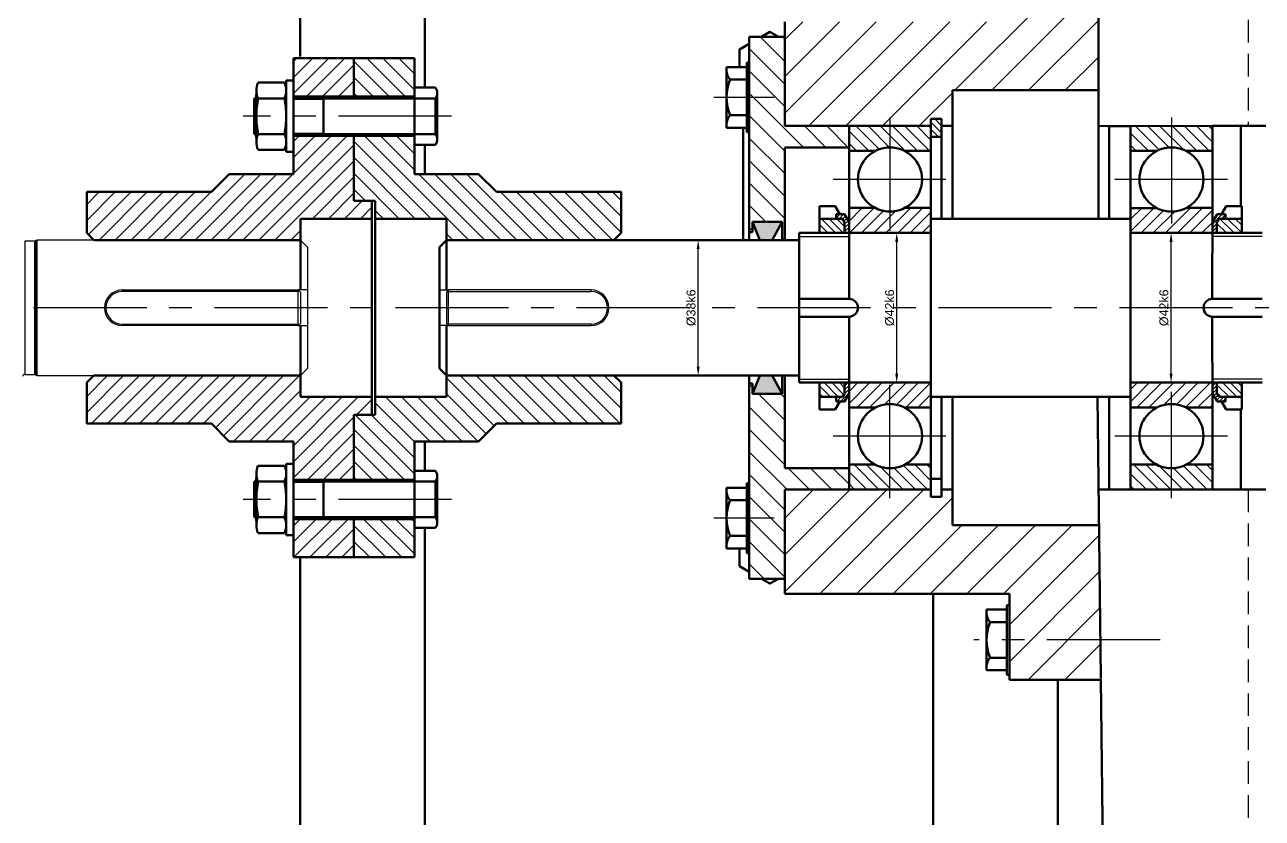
# Model space of a CAD drawing. Header units: millimetres. Extents: x 184 to 2141, y 95 to 1347.
# Drawn here: x 628.8 to 976.2, y 881.5 to 1104.1 of the extents above; entities that cross this region are included whole.
import ezdxf

# ---------------------------------------------------------------- set-up
doc = ezdxf.new("R2010")
doc.units = ezdxf.units.MM
doc.linetypes.add('CENTER', pattern=[50.8, 31.75, -6.35, 6.35, -6.35])
doc.linetypes.add('DASHED2', pattern=[9.525, 6.35, -3.175])
for name, color, linetype in [('chuda', 61, 'Continuous'), ('kreskowana', 211, 'DASHED2'), ('oś', 151, 'CENTER')]:
    doc.layers.add(name, color=color, linetype=linetype)
doc.layers.add('gruba', color=7, linetype='Continuous', lineweight=50)
doc.styles.get("Standard").update_dxf_attribs({"font": 'arial.ttf'})
doc.dimstyles.new('ISO-25', dxfattribs={"dimtxt": 2.5, "dimasz": 2.5, "dimexe": 1.25, "dimexo": 0.625, "dimtad": 1, "dimtxsty": 'Standard', "dimcen": 2.5, "dimadec": 0, "dimazin": 0, "dimtfac": 1, "dimtmove": 0, "dimatfit": 3, "dimfxl": 1, "dimarcsym": 0})
pattern_1 = [(315, (575.842, 1190.5373), (1.077631, 1.077631), [])]
pattern_2 = [(45, (575.842, 1190.5373), (-0.5163647, 0.5163647), [])]
pattern_3 = [(135, (1246.5532, 870.9147), (-1.077631, -1.077631), [])]
pattern_4 = [(225, (1246.5532, 870.9147), (0.5163647, -0.5163647), [])]

# ---------------------------------------------------------------- blocks, each defined once
blk = doc.blocks.new('*D54')
at = {"layer": 'chuda', "color": 0, "lineweight": -2, "transparency": 16777216}
for p, q in [((845.58, 1043.73), (816.6, 1043.73)), ((817.85, 1008.23), (817.85, 1041.23)), ((845.58, 1005.73), (816.6, 1005.73))]:
    blk.add_line(p, q, dxfattribs=at)
at = {"layer": 'chuda', "color": 0, "transparency": 16777216}
for points in [[(817.43, 1041.23), (818.26, 1041.23), (817.85, 1043.73)], [(817.43, 1008.23), (818.26, 1008.23), (817.85, 1005.73)]]:
    blk.add_solid(points, dxfattribs=at)
at = {"layer": 'DEFPOINTS', "color": 0, "transparency": 16777216}
for p in [(817.85, 1043.73), (846.2, 1043.73), (846.2, 1005.73)]:
    blk.add_point(p, dxfattribs=at)
at = {"layer": 'chuda', "color": 0, "transparency": 16777216, "insert": (815.88, 1024.73), "char_height": 2.5, "attachment_point": 5, "rotation": 90}
blk.add_mtext('%%C38k6', dxfattribs=at)
blk = doc.blocks.new('*D55')
at = {"layer": 'chuda', "color": 0, "lineweight": -2, "transparency": 16777216}
for p, q in [((860.81, 1045.73), (874.84, 1045.73)), ((873.59, 1006.23), (873.59, 1043.23)), ((860.81, 1003.73), (874.84, 1003.73))]:
    blk.add_line(p, q, dxfattribs=at)
at = {"layer": 'chuda', "color": 0, "transparency": 16777216}
for points in [[(873.17, 1043.23), (874.01, 1043.23), (873.59, 1045.73)], [(873.17, 1006.23), (874.01, 1006.23), (873.59, 1003.73)]]:
    blk.add_solid(points, dxfattribs=at)
at = {"layer": 'DEFPOINTS', "color": 0, "transparency": 16777216}
for p in [(860.19, 1045.73), (873.59, 1045.73), (860.19, 1003.73)]:
    blk.add_point(p, dxfattribs=at)
at = {"layer": 'chuda', "color": 0, "transparency": 16777216, "insert": (871.62, 1024.73), "char_height": 2.5, "attachment_point": 5, "rotation": 90}
blk.add_mtext('%%C42k6', dxfattribs=at)
blk = doc.blocks.new('*D56')
at = {"layer": 'chuda', "color": 0, "lineweight": -2, "transparency": 16777216}
for p, q in [((939.82, 1045.73), (951.85, 1045.73)), ((950.6, 1006.23), (950.6, 1043.23)), ((939.82, 1003.73), (951.85, 1003.73))]:
    blk.add_line(p, q, dxfattribs=at)
at = {"layer": 'chuda', "color": 0, "transparency": 16777216}
for points in [[(950.19, 1043.23), (951.02, 1043.23), (950.6, 1045.73)], [(950.19, 1006.23), (951.02, 1006.23), (950.6, 1003.73)]]:
    blk.add_solid(points, dxfattribs=at)
at = {"layer": 'DEFPOINTS', "color": 0, "transparency": 16777216}
for p in [(939.2, 1045.73), (950.6, 1045.73), (939.2, 1003.73)]:
    blk.add_point(p, dxfattribs=at)
at = {"layer": 'chuda', "color": 0, "transparency": 16777216, "insert": (948.63, 1024.73), "char_height": 2.5, "attachment_point": 5, "rotation": 90}
blk.add_mtext('%%C42k6', dxfattribs=at)

msp = doc.modelspace()

# ---------------------------------------------------------------- hatches: boundary and pattern name
at = {"layer": 'chuda'}
h = msp.add_hatch(dxfattribs=at)
h.set_pattern_fill('ANSI31', color=256, scale=2.3)
h.set_pattern_definition([(45, (-4388.258, 1053.818), (-5.163647, 5.163647), [])])
h.paths.add_polyline_path([(889.197, 963.73), (889.197, 973.73), (886.189, 973.73), (886.189, 971.73), (883.189, 971.73), (883.189, 973.73), (842.197, 973.73), (842.197, 970.721), (842.197, 944.496), (905.203, 944.496), (905.203, 920.387), (930.886, 920.387), (930.883, 920.618), (930.364, 963.73)])
h.paths.add_polyline_path([(930.203, 1129.073), (905.203, 1129.073), (905.203, 1104.964), (842.197, 1104.964), (842.197, 1075.73), (883.189, 1075.73), (883.189, 1077.73), (886.189, 1077.73), (886.189, 1075.73), (889.197, 1075.73), (889.197, 1085.73), (930.203, 1085.73)])
h = msp.add_hatch(dxfattribs=at)
h.set_pattern_fill('ANSI31', color=256, scale=1.4, angle=90)
h.set_pattern_definition([(135, (-2136.8438, 502.272), (-3.1430896, -3.1430896), [])])
h.paths.add_polyline_path([(860.189, 1075.73), (842.197, 1075.73), (842.197, 1078.74), (842.197, 1092.295), (832.197, 1092.295), (832.197, 1045.935), (833.059, 1045.935), (833.059, 1048.839), (841.382, 1048.839), (841.382, 1043.73), (842.197, 1043.73), (842.197, 1069.739), (860.189, 1069.739)])
h.paths.add_polyline_path([(842.197, 1100.73), (832.197, 1100.73), (832.197, 1092.295), (842.197, 1092.295)])
h.paths.add_polyline_path([(842.197, 1005.73), (841.382, 1005.73), (841.382, 1000.621), (833.059, 1000.621), (833.059, 1003.525), (832.197, 1003.525), (832.197, 957.165), (842.197, 957.165), (842.197, 973.73), (860.189, 973.73), (860.189, 979.721), (842.197, 979.721)])
h.paths.add_polyline_path([(842.197, 957.165), (832.197, 957.165), (832.197, 955.938), (832.197, 948.73), (842.197, 948.73)])
h = msp.add_hatch(dxfattribs=at)
h.set_pattern_fill('ANSI31', color=256)
h.set_pattern_definition([(45, (-2481.9638, 898.0468), (-2.245064, 2.245064), [])])
h.paths.add_polyline_path([(706.2, 1043.73), (706.2, 1049.73), (726.2, 1049.73), (726.2, 1054.73), (721.2, 1054.73), (721.2, 1072.98), (704.2, 1072.98), (704.2, 1062.23), (686.2, 1062.23), (681.2, 1057.23), (646.2, 1057.23), (646.2, 1045.73), (648.2, 1043.73)])
h.paths.add_polyline_path([(721.2, 1083.98), (721.2, 1094.73), (704.2, 1094.73), (704.2, 1083.98)])
h.paths.add_polyline_path([(706.2, 999.73), (706.2, 1005.73), (648.2, 1005.73), (646.2, 1003.73), (646.2, 992.23), (681.2, 992.23), (686.2, 987.23), (704.2, 987.23), (704.2, 976.48), (721.2, 976.48), (721.2, 994.73), (726.2, 994.73), (726.2, 999.73)])
h.paths.add_polyline_path([(704.2, 965.48), (704.2, 954.73), (721.2, 954.73), (721.2, 965.48)])
h = msp.add_hatch(dxfattribs=at)
h.set_pattern_fill('ANSI31', color=256, angle=90)
h.set_pattern_definition([(135, (-2481.9638, 898.0468), (-2.245064, -2.245064), [])])
h.paths.add_polyline_path([(747.2, 1049.73), (747.2, 1043.73), (794.2, 1043.73), (796.2, 1045.73), (796.2, 1057.23), (761.2, 1057.23), (756.2, 1062.23), (738.2, 1062.23), (738.2, 1072.98), (721.2, 1072.98), (721.2, 1054.73), (727.2, 1054.73), (727.2, 1049.73)])
h.paths.add_polyline_path([(738.2, 1094.73), (721.2, 1094.73), (721.2, 1083.98), (738.2, 1083.98)])
h.paths.add_polyline_path([(747.2, 1005.73), (747.2, 999.73), (727.2, 999.73), (727.2, 994.73), (721.2, 994.73), (721.2, 976.48), (738.2, 976.48), (738.2, 987.23), (756.2, 987.23), (761.2, 992.23), (796.2, 992.23), (796.2, 1003.73), (794.2, 1005.73)])
h.paths.add_polyline_path([(721.2, 965.48), (721.2, 954.73), (738.2, 954.73), (738.2, 965.48)])
h = msp.add_hatch(dxfattribs=at)
h.set_pattern_fill('ANSI31', color=256, scale=0.44, angle=-90)
h.set_pattern_definition([(315, (575.842, 1190.5373), (0.987828, 0.987828), [])])
h.paths.add_polyline_path([(886.189, 1072.73), (886.189, 1077.73), (883.189, 1077.73), (883.189, 1075.73), (883.19, 1072.73)])
h = msp.add_hatch(dxfattribs=at)
h.set_pattern_fill('ANSI31', color=256, scale=0.76, angle=90)
h.set_pattern_definition([(135, (-4388.258, 1053.8178), (-1.7062487, -1.7062487), [])])
h.paths.add_polyline_path([(871.689, 1075.73), (860.189, 1075.73), (860.189, 1068.73), (867.566, 1068.73, -0.1195351), (871.689, 1069.73)])
h.paths.add_polyline_path([(883.189, 1075.73), (871.689, 1075.73), (871.689, 1069.73, -0.1195351), (875.812, 1068.73), (883.189, 1068.73)])
h.paths.add_polyline_path([(871.689, 979.73, -0.1195351), (867.566, 980.73), (860.189, 980.73), (860.189, 973.73), (871.689, 973.73)])
h.paths.add_polyline_path([(883.191, 980.73), (875.812, 980.73, -0.1195351), (871.689, 979.73), (871.689, 973.73), (883.189, 973.73)])
h.paths.add_polyline_path([(950.695, 1075.725), (939.213, 1075.722), (939.209, 1068.722), (946.575, 1068.725, -0.1195279), (950.697, 1069.726)])
h.paths.add_polyline_path([(962.195, 1075.728), (950.695, 1075.725), (950.697, 1069.726, -0.1195423), (954.821, 1068.728), (962.198, 1068.73)])
h.paths.add_polyline_path([(950.697, 979.734, -0.1195279), (946.575, 980.736), (939.209, 980.738), (939.213, 973.738), (950.695, 973.734)])
h.paths.add_polyline_path([(962.198, 980.73), (954.821, 980.733, -0.1195423), (950.697, 979.734), (950.695, 973.734), (962.195, 973.73)])
h = msp.add_hatch(dxfattribs=at)
h.set_pattern_fill('ANSI31', color=256, scale=0.76)
h.set_pattern_definition([(45, (-2197.3088, 960.4115), (-1.7062487, 1.7062487), [])])
h.paths.add_polyline_path([(860.189, 1045.73), (871.689, 1045.73), (871.689, 1051.73, -0.1195351), (867.566, 1052.73), (860.189, 1052.73)])
h.paths.add_polyline_path([(871.689, 1045.73), (883.189, 1045.73), (883.189, 1052.73), (875.812, 1052.73, -0.1195351), (871.689, 1051.73)])
h.paths.add_polyline_path([(871.689, 1003.73), (860.189, 1003.73), (860.189, 996.73), (867.566, 996.73, -0.1195351), (871.689, 997.73)])
h.paths.add_polyline_path([(883.195, 1003.73), (871.689, 1003.73), (871.689, 997.73, -0.1195351), (875.812, 996.73), (883.193, 996.73)])
h.paths.add_polyline_path([(946.591, 996.741, -0.2421925), (954.827, 996.733), (962.203, 996.73), (962.195, 1003.738), (939.195, 1003.73), (939.199, 996.738)])
h.paths.add_polyline_path([(939.195, 1045.73), (962.195, 1045.722), (962.203, 1052.73), (954.827, 1052.728, -0.2421925), (946.591, 1052.719), (939.199, 1052.722)])
h = msp.add_hatch(dxfattribs=at)
h.set_pattern_fill('ANSI31', color=256, scale=0.48, angle=-90)
h.set_pattern_definition(pattern_1)
h.paths.add_polyline_path([(858.939, 1045.73), (858.939, 1048.73), (858.362, 1049.73), (851.939, 1049.73), (851.939, 1045.73)])
h = msp.add_hatch(dxfattribs=at)
h.set_pattern_fill('ANSI31', color=256, scale=0.23)
h.set_pattern_definition(pattern_2)
h.paths.add_polyline_path([(860.189, 1045.73), (860.189, 1048.73), (858.89, 1050.98), (856.562, 1050.98), (856.562, 1049.73), (858.362, 1049.73), (858.939, 1048.73), (858.939, 1045.73)])
h = msp.add_hatch(dxfattribs=at)
h.set_pattern_fill('ANSI31', color=256, scale=0.23, angle=180)
h.set_pattern_definition(pattern_4)
h.paths.add_polyline_path([(962.206, 1045.722), (962.206, 1048.722), (963.505, 1050.972), (965.833, 1050.972), (965.833, 1049.722), (964.033, 1049.722), (963.456, 1048.722), (963.456, 1045.722)])
h = msp.add_hatch(dxfattribs=at)
h.set_pattern_fill('ANSI31', color=256, scale=0.48, angle=90)
h.set_pattern_definition(pattern_3)
h.paths.add_polyline_path([(963.456, 1045.722), (963.456, 1048.722), (964.033, 1049.722), (970.456, 1049.722), (970.456, 1045.722)])
h = msp.add_hatch(color=256, dxfattribs=at)
h.dxf.hatch_style = 1
h.paths.add_polyline_path([(835.193, 1043.73), (833.059, 1048.839), (841.382, 1048.839), (838.61, 1043.73)])
h = msp.add_hatch(color=256, dxfattribs=at)
h.dxf.hatch_style = 1
h.paths.add_polyline_path([(835.193, 1005.73), (833.059, 1000.621), (841.382, 1000.621), (838.61, 1005.73)])
h = msp.add_hatch(dxfattribs=at)
h.set_pattern_fill('ANSI31', color=256, scale=0.48, angle=-90)
h.set_pattern_definition(pattern_1)
h.paths.add_polyline_path([(858.939, 1003.73), (858.939, 1000.73), (858.362, 999.73), (851.939, 999.73), (851.939, 1003.73)])
h = msp.add_hatch(dxfattribs=at)
h.set_pattern_fill('ANSI31', color=256, scale=0.23)
h.set_pattern_definition(pattern_2)
h.paths.add_polyline_path([(860.189, 1003.73), (860.189, 1000.73), (858.89, 998.48), (856.562, 998.48), (856.562, 999.73), (858.362, 999.73), (858.939, 1000.73), (858.939, 1003.73)])
h = msp.add_hatch(dxfattribs=at)
h.set_pattern_fill('ANSI31', color=256, scale=0.23, angle=180)
h.set_pattern_definition(pattern_4)
h.paths.add_polyline_path([(962.206, 1003.738), (962.206, 1000.738), (963.505, 998.488), (965.833, 998.488), (965.833, 999.738), (964.033, 999.738), (963.456, 1000.738), (963.456, 1003.738)])
h = msp.add_hatch(dxfattribs=at)
h.set_pattern_fill('ANSI31', color=256, scale=0.48, angle=90)
h.set_pattern_definition(pattern_3)
h.paths.add_polyline_path([(963.456, 1003.738), (963.456, 1000.738), (964.033, 999.738), (970.456, 999.738), (970.456, 1003.738)])

# ---------------------------------------------------------------- linework, layer by layer
at = {"color": 7, "linetype": 'Continuous'}
for p, q in [((631.52, 1043.43), (628.8, 1043.43)), ((628.8, 1043.43), (628.8, 1024.73)), ((631.52, 1043.43), (631.52, 1024.73)), ((632.2, 1043.73), (631.82, 1043.511)), ((631.82, 1043.511), (631.82, 1024.73)), ((706.2, 1043.73), (632.2, 1043.73)), ((632.2, 1043.73), (632.2, 1024.73)), ((708.2, 1041.73), (706.2, 1043.73)), ((708.2, 1041.73), (708.2, 1029.73)), ((656.177, 1029.73), (705.6, 1029.73)), ((656.177, 1029.33), (656.177, 1029.73)), ((705.6, 1029.33), (656.177, 1029.33)), ((706.2, 1029.73), (705.6, 1029.73)), ((705.717, 1029.613), (705.6, 1029.73)), ((705.6, 1020.13), (705.6, 1029.33)), ((706.2, 1029.13), (705.717, 1029.613)), ((708.2, 1029.73), (706.2, 1029.73)), ((706.2, 1029.13), (706.2, 1020.33)), ((708.2, 1029.73), (708.2, 1019.73)), ((745.2, 1029.73), (747.2, 1029.73)), ((745.2, 1029.73), (745.2, 1019.73)), ((747.2, 1029.73), (747.8, 1029.73)), ((747.2, 1029.13), (747.683, 1029.613)), ((747.2, 1029.13), (747.2, 1020.33)), ((747.683, 1029.613), (747.8, 1029.73)), ((787.79, 1029.73), (747.8, 1029.73)), ((747.8, 1020.13), (747.8, 1029.33)), ((747.8, 1029.33), (787.79, 1029.33)), ((787.79, 1029.33), (787.79, 1029.73)), ((628.8, 1024.73), (628.8, 1006.03)), ((631.52, 1024.73), (631.52, 1006.03)), ((631.82, 1024.73), (631.82, 1005.95)), ((632.2, 1024.73), (632.2, 1005.73)), ((656.177, 1020.13), (656.177, 1019.73)), ((656.177, 1020.13), (705.6, 1020.13)), ((705.6, 1019.73), (656.177, 1019.73)), ((705.6, 1019.73), (705.717, 1019.847)), ((705.6, 1019.73), (706.2, 1019.73)), ((705.717, 1019.847), (706.2, 1020.33)), ((706.2, 1019.73), (708.2, 1019.73)), ((708.2, 1019.73), (708.2, 1007.73)), ((747.2, 1019.73), (745.2, 1019.73)), ((747.683, 1019.847), (747.2, 1020.33)), ((747.8, 1019.73), (747.2, 1019.73)), ((747.8, 1019.73), (747.683, 1019.847)), ((787.79, 1020.13), (747.8, 1020.13)), ((747.8, 1019.73), (787.79, 1019.73)), ((787.79, 1020.13), (787.79, 1019.73)), ((706.2, 1005.73), (708.2, 1007.73)), ((628.8, 1006.03), (631.52, 1006.03)), ((631.82, 1005.95), (632.2, 1005.73)), ((632.2, 1005.73), (706.2, 1005.73))]:
    msp.add_line(p, q, dxfattribs=at)
at = {"color": 7, "linetype": 'Continuous', "flags": 128}
for points in [[(705.6, 1029.33), (705.608, 1029.408), (705.631, 1029.483), (705.668, 1029.552), (705.717, 1029.613)], [(747.8, 1029.33), (747.792, 1029.408), (747.77, 1029.483), (747.733, 1029.552), (747.683, 1029.613)], [(705.717, 1019.847), (705.668, 1019.908), (705.631, 1019.977), (705.608, 1020.052), (705.6, 1020.13)], [(747.683, 1019.847), (747.733, 1019.908), (747.77, 1019.977), (747.792, 1020.052), (747.8, 1020.13)]]:
    msp.add_lwpolyline(points, dxfattribs=at)
at = {"color": 7, "linetype": 'Continuous'}
for centre, radius, start, end in [((631.52, 1044.03), 0.6, 270, 300), ((656.177, 1024.73), 5, 90, 270), ((656.177, 1024.73), 4.6, 90, 270), ((787.79, 1024.73), 5, 270, 90), ((787.79, 1024.73), 4.6, 270, 90), ((628.8, 1005.43), 0.6, 90, 180), ((631.52, 1005.43), 0.6, 60, 90)]:
    msp.add_arc(centre, radius, start, end, dxfattribs=at)
at = {"layer": 'chuda'}
for p, q in [((693.2, 1083.28), (693.8, 1083.28)), ((704.2, 1083.28), (712.7, 1083.28)), ((693.2, 1073.68), (693.8, 1073.68)), ((704.2, 1073.68), (712.7, 1073.68)), ((846.2, 1044.73), (860.189, 1044.73)), ((976.195, 1044.722), (962.206, 1044.722)), ((846.2, 1004.73), (860.189, 1004.73)), ((976.195, 1004.738), (962.206, 1004.738)), ((693.2, 975.78), (693.8, 975.78)), ((704.2, 975.78), (712.7, 975.78)), ((693.2, 966.18), (693.8, 966.18)), ((704.2, 966.18), (712.7, 966.18))]:
    msp.add_line(p, q, dxfattribs=at)
at = {"layer": 'gruba'}
for p, q in [((706.153, 1170.235), (706.153, 1095.197)), ((741.153, 1086.48), (741.153, 1170.235)), ((930.203, 1049.73), (930.203, 1126.073)), ((842.197, 1075.74), (842.197, 1104.964)), ((832.197, 1043.73), (832.197, 1100.73)), ((832.197, 1100.73), (842.197, 1100.73)), ((842.197, 1075.73), (842.197, 1100.73)), ((721.2, 1094.73), (704.2, 1094.73)), ((704.2, 1094.73), (704.2, 1062.23)), ((721.2, 1094.73), (721.2, 1083.48)), ((721.2, 1094.73), (738.2, 1094.73)), ((738.2, 1094.73), (738.2, 1062.23)), ((842.197, 1095.73), (842.197, 1075.73)), ((825.797, 1083.74), (825.797, 1092.24)), ((825.797, 1092.24), (831.526, 1092.24)), ((825.797, 1092.24), (826.797, 1092.24)), ((832.197, 1093.522), (831.526, 1093.522)), ((831.526, 1093.522), (831.526, 1083.74)), ((832.197, 1092.24), (832.197, 1093.522)), ((701.7, 1087.93), (694.3, 1087.93)), ((704.2, 1088.48), (702.179, 1088.48)), ((702.179, 1088.48), (702.179, 1085.754)), ((831.526, 1088.74), (826.797, 1088.74)), ((831.526, 1083.74), (831.526, 1088.74)), ((831.526, 1083.74), (831.526, 1087.947)), ((842.197, 1088.74), (842.197, 1089.74)), ((693.8, 1083.48), (693.821, 1085.754)), ((702.2, 1083.48), (702.179, 1085.754)), ((738.2, 1083.98), (704.2, 1083.98)), ((738.2, 1086.48), (744.1, 1086.48)), ((744.6, 1083.48), (744.557, 1085.054)), ((889.197, 1075.73), (889.197, 1085.73)), ((889.197, 1085.73), (930.203, 1085.73)), ((695.8, 1083.48), (693.2, 1083.48)), ((693.2, 1083.48), (693.2, 1078.48)), ((693.8, 1083.48), (693.8, 1078.48)), ((694.3, 1083.48), (701.7, 1083.48)), ((702.2, 1078.48), (702.2, 1083.48)), ((738.2, 1083.48), (704.2, 1083.48)), ((712.7, 1083.48), (712.7, 1078.48)), ((738.2, 1083.48), (744.6, 1083.48)), ((744.1, 1083.48), (744.1, 1078.48)), ((744.6, 1083.48), (744.6, 1078.48)), ((825.797, 1083.74), (825.797, 1075.24)), ((825.797, 1083.74), (825.797, 1075.24)), ((831.526, 1073.957), (831.526, 1083.74)), ((693.2, 1073.48), (693.2, 1078.48)), ((693.8, 1073.48), (693.8, 1078.48)), ((702.2, 1078.48), (702.2, 1073.48)), ((712.7, 1073.48), (712.7, 1078.48)), ((744.1, 1073.48), (744.1, 1078.48)), ((744.6, 1073.48), (744.6, 1078.48)), ((831.526, 1078.74), (826.797, 1078.74)), ((842.197, 1075.74), (842.197, 1078.74)), ((883.189, 1075.73), (883.189, 1077.73)), ((883.189, 1077.73), (886.189, 1077.73)), ((886.189, 1077.73), (886.189, 1072.73)), ((695.8, 1073.48), (693.2, 1073.48)), ((693.8, 1073.48), (693.821, 1071.206)), ((694.3, 1073.48), (701.7, 1073.48)), ((702.2, 1073.48), (702.179, 1071.206)), ((738.2, 1073.48), (704.2, 1073.48)), ((721.2, 1073.48), (721.2, 1054.73)), ((738.2, 1073.48), (744.6, 1073.48)), ((744.6, 1073.48), (744.557, 1071.906)), ((825.797, 1075.24), (831.526, 1075.24)), ((825.797, 1075.24), (831.526, 1075.24)), ((825.797, 1075.24), (826.797, 1075.24)), ((830.49, 1075.24), (830.49, 1043.73)), ((832.197, 1073.957), (831.526, 1073.957)), ((832.197, 1075.24), (832.197, 1073.957)), ((883.189, 1075.73), (842.197, 1075.73)), ((883.189, 1075.73), (860.189, 1075.73)), ((860.189, 1075.73), (860.189, 1045.73)), ((883.189, 1075.73), (883.189, 1024.73)), ((889.197, 1075.73), (886.189, 1075.73)), ((889.197, 1049.73), (889.197, 1075.73)), ((977.203, 1075.731), (930.203, 1075.72)), ((939.195, 1075.722), (933.195, 1075.722)), ((933.195, 1075.722), (933.195, 1049.73)), ((935.203, 1075.72), (935.203, 1075.722)), ((950.695, 1075.726), (935.695, 1075.721)), ((939.195, 1075.722), (962.195, 1075.73)), ((950.695, 1075.726), (939.195, 1075.722)), ((939.195, 1045.73), (939.213, 1075.722)), ((964.306, 1075.731), (962.195, 1075.73)), ((962.195, 1075.73), (962.206, 1045.73)), ((964.306, 1075.731), (977.203, 1075.731)), ((970.203, 1070.731), (970.203, 1075.731)), ((970.203, 1075.731), (970.203, 1053.222)), ((702.179, 1068.48), (702.179, 1071.206)), ((738.2, 1072.98), (704.2, 1072.98)), ((738.2, 1070.48), (744.1, 1070.48)), ((741.153, 1070.48), (741.153, 1062.23)), ((886.189, 1072.73), (883.19, 1072.73)), ((886.189, 1072.73), (886.189, 1049.73)), ((701.7, 1069.03), (694.3, 1069.03)), ((704.2, 1068.48), (702.179, 1068.48)), ((842.197, 1069.739), (842.197, 1043.73)), ((860.189, 1069.739), (842.197, 1069.739)), ((860.189, 1068.73), (867.566, 1068.73)), ((875.812, 1068.73), (883.193, 1068.73)), ((946.575, 1068.725), (939.193, 1068.722)), ((962.198, 1068.73), (954.821, 1068.728)), ((686.2, 1062.23), (681.2, 1057.23)), ((704.2, 1062.23), (686.2, 1062.23)), ((738.2, 1062.23), (756.2, 1062.23)), ((756.2, 1062.23), (761.2, 1057.23)), ((646.2, 1057.23), (646.2, 1045.73)), ((646.2, 1057.23), (681.2, 1057.23)), ((796.2, 1057.23), (761.2, 1057.23)), ((796.2, 1057.23), (796.2, 1045.73)), ((721.2, 1054.73), (727.2, 1054.73)), ((726.2, 1054.73), (726.2, 1024.73)), ((726.2, 1054.73), (726.2, 1024.73)), ((727.2, 1054.73), (727.2, 1024.73)), ((856.341, 1053.23), (851.939, 1053.23)), ((851.939, 1053.23), (851.939, 1049.73)), ((857.64, 1050.98), (856.341, 1053.23)), ((860.189, 1052.73), (867.566, 1052.73)), ((875.812, 1052.73), (883.193, 1052.73)), ((946.591, 1052.719), (939.199, 1052.722)), ((962.203, 1052.73), (954.827, 1052.728)), ((962.203, 1052.73), (962.173, 1027.23)), ((962.203, 1052.73), (962.195, 1045.722)), ((962.206, 1045.73), (962.203, 1052.73)), ((964.755, 1050.972), (966.054, 1053.222)), ((966.054, 1053.222), (970.456, 1053.222)), ((970.456, 1053.222), (970.456, 1049.722)), ((726.2, 1049.73), (706.2, 1049.73)), ((706.2, 1049.73), (706.2, 1043.73)), ((727.2, 1049.73), (747.2, 1049.73)), ((747.2, 1049.73), (747.2, 1043.73)), ((832.197, 1043.73), (832.197, 1051.73)), ((832.197, 1043.73), (832.197, 1051.73)), ((851.939, 1049.73), (851.939, 1050.98)), ((858.362, 1049.73), (851.939, 1049.73)), ((851.939, 1049.73), (851.939, 1045.73)), ((856.562, 1050.98), (858.89, 1050.98)), ((856.562, 1050.98), (856.562, 1049.73)), ((858.939, 1048.73), (858.362, 1049.73)), ((860.189, 1048.73), (858.89, 1050.98)), ((860.189, 1049.73), (860.189, 1048.73)), ((883.189, 1049.73), (889.197, 1049.73)), ((889.197, 1049.73), (939.197, 1049.73)), ((962.206, 1048.722), (963.505, 1050.972)), ((963.456, 1048.722), (964.033, 1049.722)), ((965.833, 1050.972), (963.505, 1050.972)), ((964.033, 1049.722), (970.456, 1049.722)), ((965.833, 1050.972), (965.833, 1049.722)), ((970.456, 1049.722), (970.456, 1050.972)), ((970.456, 1049.722), (970.456, 1045.722)), ((648.2, 1043.73), (646.2, 1045.73)), ((794.2, 1043.73), (796.2, 1045.73)), ((832.197, 1045.935), (833.059, 1045.935)), ((832.197, 1045.935), (832.197, 1043.73)), ((833.059, 1045.935), (833.059, 1048.839)), ((833.059, 1048.839), (841.382, 1048.839)), ((835.193, 1043.73), (833.059, 1048.839)), ((833.059, 1048.839), (841.382, 1048.839)), ((841.382, 1048.839), (838.61, 1043.73)), ((841.382, 1048.839), (841.382, 1043.73)), ((883.2, 1045.73), (846.2, 1045.73)), ((846.2, 1045.73), (846.2, 1043.73)), ((858.939, 1045.73), (858.939, 1048.73)), ((860.189, 1045.73), (858.939, 1045.73)), ((860.189, 1045.73), (860.189, 1027.23)), ((939.195, 1045.73), (939.195, 1024.73)), ((939.195, 1045.73), (962.195, 1045.722)), ((962.195, 1045.722), (939.195, 1045.73)), ((962.206, 1045.73), (976.203, 1045.722)), ((963.456, 1045.722), (963.456, 1048.722)), ((648.2, 1043.73), (706.2, 1043.73)), ((706.2, 1043.73), (706.2, 1029.73)), ((794.2, 1043.73), (747.2, 1043.73)), ((747.2, 1043.73), (747.2, 1029.73)), ((794.2, 1043.73), (796.2, 1043.73)), ((795.49, 1043.73), (846.2, 1043.73)), ((846.2, 1043.73), (846.2, 1005.73)), ((860.189, 1027.23), (846.2, 1027.23)), ((962.206, 1027.23), (976.195, 1027.23)), ((726.2, 994.73), (726.2, 1024.73)), ((726.2, 994.73), (726.2, 1024.73)), ((727.2, 994.73), (727.2, 1024.73)), ((860.189, 1022.23), (846.2, 1022.23)), ((860.189, 1003.73), (860.189, 1022.23)), ((883.199, 1024.73), (883.189, 973.73)), ((939.195, 1003.73), (939.195, 1024.73)), ((962.203, 996.73), (962.173, 1022.23)), ((962.206, 1022.23), (976.195, 1022.23)), ((706.2, 1005.73), (706.2, 1019.73)), ((747.2, 1005.73), (747.2, 1019.73)), ((648.2, 1005.73), (646.2, 1003.73)), ((648.2, 1005.73), (706.2, 1005.73)), ((706.2, 999.73), (706.2, 1005.73)), ((794.2, 1005.73), (747.2, 1005.73)), ((747.2, 999.73), (747.2, 1005.73)), ((794.2, 1005.73), (796.2, 1003.73)), ((794.2, 1005.73), (796.2, 1005.73)), ((795.49, 1005.73), (846.2, 1005.73)), ((846.2, 1005.73), (796.2, 1005.73)), ((832.197, 1005.73), (832.197, 948.73)), ((832.197, 1005.73), (832.197, 997.73)), ((832.197, 1005.73), (832.197, 997.73)), ((832.197, 1003.525), (832.197, 1005.73)), ((835.193, 1005.73), (833.059, 1000.621)), ((841.382, 1000.621), (838.61, 1005.73)), ((841.382, 1000.621), (841.382, 1005.73)), ((842.197, 979.721), (842.197, 1005.73)), ((846.2, 1003.73), (846.2, 1005.73)), ((646.2, 992.23), (646.2, 1003.73)), ((796.2, 992.23), (796.2, 1003.73)), ((832.197, 1003.525), (833.059, 1003.525)), ((833.059, 1003.525), (833.059, 1000.621)), ((833.059, 1000.621), (841.382, 1000.621)), ((833.059, 1000.621), (841.382, 1000.621)), ((883.2, 1003.73), (846.2, 1003.73)), ((851.939, 999.73), (851.939, 1003.73)), ((858.939, 1000.73), (858.362, 999.73)), ((860.189, 1000.73), (858.89, 998.48)), ((860.189, 1003.73), (858.939, 1003.73)), ((858.939, 1003.73), (858.939, 1000.73)), ((860.189, 973.73), (860.189, 1003.73)), ((860.189, 999.73), (860.189, 1000.73)), ((939.195, 1003.73), (962.195, 1003.738)), ((962.195, 1003.738), (939.195, 1003.73)), ((939.195, 1003.73), (939.213, 973.738)), ((962.203, 996.73), (962.195, 1003.738)), ((962.195, 973.73), (962.206, 1003.73)), ((962.206, 1003.73), (962.203, 996.73)), ((962.206, 1003.73), (976.203, 1003.738)), ((962.206, 1000.738), (963.505, 998.488)), ((963.456, 1003.738), (963.456, 1000.738)), ((963.456, 1000.738), (964.033, 999.738)), ((970.456, 999.738), (970.456, 1003.738)), ((726.2, 999.73), (706.2, 999.73)), ((727.2, 999.73), (747.2, 999.73)), ((858.362, 999.73), (851.939, 999.73)), ((851.939, 996.23), (851.939, 999.73)), ((851.939, 999.73), (851.939, 998.48)), ((857.64, 998.48), (856.341, 996.23)), ((856.562, 998.48), (856.562, 999.73)), ((856.562, 998.48), (858.89, 998.48)), ((883.189, 999.73), (889.197, 999.73)), ((886.189, 976.73), (886.189, 999.73)), ((889.197, 999.73), (889.197, 973.73)), ((889.197, 999.73), (939.197, 999.73)), ((929.93, 999.73), (930.884, 920.804)), ((933.195, 973.738), (933.195, 999.73)), ((965.833, 998.488), (963.505, 998.488)), ((964.033, 999.738), (970.456, 999.738)), ((964.755, 998.488), (966.054, 996.238)), ((965.833, 998.488), (965.833, 999.738)), ((970.456, 996.238), (970.456, 999.738)), ((970.456, 999.738), (970.456, 998.488)), ((721.2, 994.73), (727.2, 994.73)), ((721.2, 975.98), (721.2, 994.73)), ((856.341, 996.23), (851.939, 996.23)), ((860.189, 996.73), (867.566, 996.73)), ((875.812, 996.73), (883.193, 996.73)), ((946.591, 996.741), (939.199, 996.738)), ((962.203, 996.73), (954.827, 996.733)), ((966.054, 996.238), (970.456, 996.238)), ((970.203, 973.729), (970.203, 996.238)), ((646.2, 992.23), (681.2, 992.23)), ((686.2, 987.23), (681.2, 992.23)), ((756.2, 987.23), (761.2, 992.23)), ((796.2, 992.23), (761.2, 992.23)), ((704.2, 987.23), (686.2, 987.23)), ((704.2, 954.73), (704.2, 987.23)), ((738.2, 954.73), (738.2, 987.23)), ((738.2, 987.23), (756.2, 987.23)), ((741.153, 978.98), (741.153, 987.23)), ((701.7, 980.43), (694.3, 980.43)), ((704.2, 980.98), (702.179, 980.98)), ((702.179, 980.98), (702.179, 978.254)), ((860.189, 979.721), (842.197, 979.721)), ((860.189, 980.73), (867.566, 980.73)), ((875.812, 980.73), (883.193, 980.73)), ((946.575, 980.736), (939.193, 980.738)), ((962.198, 980.73), (954.821, 980.733)), ((693.8, 975.98), (693.821, 978.254)), ((702.2, 975.98), (702.179, 978.254)), ((738.2, 976.48), (704.2, 976.48)), ((738.2, 978.98), (744.1, 978.98)), ((744.6, 975.98), (744.557, 977.554)), ((886.189, 976.73), (883.19, 976.73)), ((886.189, 971.73), (886.189, 976.73)), ((970.203, 978.729), (970.203, 973.729)), ((695.8, 975.98), (693.2, 975.98)), ((693.2, 975.98), (693.2, 970.98)), ((693.8, 975.98), (693.8, 970.98)), ((694.3, 975.98), (701.7, 975.98)), ((702.2, 970.98), (702.2, 975.98)), ((738.2, 975.98), (704.2, 975.98)), ((712.7, 975.98), (712.7, 970.98)), ((738.2, 975.98), (744.6, 975.98)), ((744.1, 975.98), (744.1, 970.98)), ((744.6, 975.98), (744.6, 970.98)), ((825.797, 965.721), (825.797, 974.221)), ((825.797, 974.221), (831.526, 974.221)), ((825.797, 965.721), (825.797, 974.221)), ((825.797, 974.221), (831.526, 974.221)), ((825.797, 974.221), (826.797, 974.221)), ((832.197, 975.503), (831.526, 975.503)), ((831.526, 975.503), (831.526, 965.721)), ((832.197, 974.221), (832.197, 975.503)), ((883.189, 973.73), (842.197, 973.73)), ((842.197, 953.73), (842.197, 973.73)), ((842.197, 973.73), (842.197, 944.496)), ((842.197, 973.721), (842.197, 970.721)), ((883.189, 973.73), (860.189, 973.73)), ((883.189, 973.73), (883.189, 971.73)), ((889.197, 973.73), (886.189, 973.73)), ((889.197, 973.73), (889.197, 963.73)), ((977.203, 973.725), (930.244, 973.742)), ((693.2, 965.98), (693.2, 970.98)), ((693.8, 965.98), (693.8, 970.98)), ((702.2, 970.98), (702.2, 965.98)), ((712.7, 965.98), (712.7, 970.98)), ((744.1, 965.98), (744.1, 970.98)), ((744.6, 965.98), (744.6, 970.98)), ((831.526, 970.721), (826.797, 970.721)), ((883.189, 971.73), (886.189, 971.73)), ((695.8, 965.98), (693.2, 965.98)), ((693.8, 965.98), (693.821, 963.706)), ((694.3, 965.98), (701.7, 965.98)), ((702.2, 965.98), (702.179, 963.706)), ((738.2, 965.98), (704.2, 965.98)), ((721.2, 954.73), (721.2, 965.98)), ((738.2, 965.98), (744.6, 965.98)), ((744.6, 965.98), (744.557, 964.406)), ((702.179, 960.98), (702.179, 963.706)), ((738.2, 965.48), (704.2, 965.48)), ((738.2, 962.98), (744.1, 962.98)), ((741.153, 962.98), (741.153, 818.176)), ((825.797, 965.721), (825.797, 957.221)), ((831.526, 955.938), (831.526, 965.721)), ((831.526, 965.721), (831.526, 961.513)), ((831.526, 965.721), (831.526, 960.721)), ((889.197, 963.73), (930.365, 963.73)), ((701.7, 961.53), (694.3, 961.53)), ((704.2, 960.98), (702.179, 960.98)), ((831.526, 960.721), (826.797, 960.721)), ((842.197, 960.721), (842.197, 959.721)), ((825.797, 957.221), (831.526, 957.221)), ((825.797, 957.221), (826.797, 957.221)), ((832.197, 955.938), (831.526, 955.938)), ((832.197, 957.221), (832.197, 955.938)), ((721.2, 954.73), (704.2, 954.73)), ((706.153, 954.73), (706.153, 818.176)), ((721.2, 954.73), (738.2, 954.73)), ((832.197, 948.73), (842.197, 948.73)), ((905.203, 944.496), (842.197, 944.496)), ((883.825, 944.496), (883.825, 818.176)), ((905.203, 920.387), (905.203, 944.496)), ((898.803, 931.572), (898.803, 940.072)), ((898.803, 940.072), (904.532, 940.072)), ((898.803, 931.572), (898.803, 940.072)), ((898.803, 940.072), (904.532, 940.072)), ((898.803, 940.072), (899.803, 940.072)), ((905.203, 941.354), (904.532, 941.354)), ((904.532, 941.354), (904.532, 931.572)), ((905.203, 940.072), (905.203, 941.354)), ((904.532, 936.572), (899.803, 936.572)), ((898.803, 931.572), (898.803, 923.072)), ((904.532, 921.789), (904.532, 931.572)), ((904.532, 931.572), (904.532, 927.364)), ((904.532, 931.572), (904.532, 926.572)), ((904.532, 926.572), (899.803, 926.572)), ((898.803, 923.072), (904.532, 923.072)), ((898.803, 923.072), (899.803, 923.072)), ((905.203, 921.789), (904.532, 921.789)), ((905.203, 923.072), (905.203, 921.789)), ((930.883, 920.618), (932.972, 757.306)), ((930.886, 920.387), (905.203, 920.387)), ((918.825, 818.176), (918.825, 920.387))]:
    msp.add_line(p, q, dxfattribs=at)
at = {"layer": 'gruba', "color": 7, "linetype": 'Continuous'}
for p, q in [((745.2, 1041.73), (747.2, 1043.73)), ((745.2, 1041.73), (745.2, 1029.73)), ((745.2, 1029.73), (745.2, 1019.73)), ((745.2, 1019.73), (745.2, 1007.73)), ((747.2, 1005.73), (745.2, 1007.73))]:
    msp.add_line(p, q, dxfattribs=at)
at = {"layer": 'gruba'}
for points in [[(835.587, 1100.73), (837.978, 1102.11), (840.368, 1100.73)], [(829.478, 1092.24), (829.478, 1097.203), (832.197, 1098.773)], [(829.478, 957.221), (829.478, 952.258), (832.197, 950.687)], [(835.587, 948.73), (837.978, 947.35), (840.368, 948.73)]]:
    msp.add_lwpolyline(points, dxfattribs=at)
for centre in [(871.689, 1060.73), (950.701, 1060.726), (871.689, 988.73), (950.701, 988.734)]:
    msp.add_circle(centre, 9, dxfattribs=at)
for centre, radius, start, end in [((829.419, 1091.239), 3.622, 179.5484, 223.62626), ((699.223, 1085.705), 5.402, 155.67872, 204.32128), ((696.777, 1085.705), 5.402, 335.67872, 24.32128), ((838.797, 1083.74), 13, 157.38014, 202.61986), ((741.872, 1084.98), 2.686, 326.05639, 33.94361), ((723.198, 1078.065), 29.401, 169.38717, 179.19165), ((672.802, 1078.065), 29.401, 0.80835, 10.61283), ((715.278, 1078.073), 29.325, 0.79572, 10.62547), ((723.198, 1078.895), 29.401, 180.80835, 190.61283), ((672.802, 1078.895), 29.401, 349.38717, 359.19165), ((715.278, 1078.887), 29.325, 349.37453, 359.20428), ((829.419, 1076.241), 3.622, 136.37374, 180.4516), ((699.223, 1071.255), 5.402, 155.67872, 204.32128), ((696.777, 1071.255), 5.402, 335.67872, 24.32128), ((741.872, 1071.98), 2.686, 326.05639, 33.94361), ((860.189, 1024.73), 2.5, 0, 90), ((962.206, 1024.73), 2.5, 90, 180), ((860.189, 1024.73), 2.5, 270, 0), ((962.206, 1024.73), 2.5, 180, 270), ((699.223, 978.205), 5.402, 155.67872, 204.32128), ((696.777, 978.205), 5.402, 335.67872, 24.32128), ((741.872, 977.48), 2.686, 326.05639, 33.94361), ((723.198, 970.565), 29.401, 169.38717, 179.19165), ((672.802, 970.565), 29.401, 0.80835, 10.61283), ((715.278, 970.573), 29.325, 0.79572, 10.62547), ((829.419, 973.219), 3.622, 179.5484, 223.62626), ((723.198, 971.395), 29.401, 180.80835, 190.61283), ((672.802, 971.395), 29.401, 349.38717, 359.19165), ((715.278, 971.387), 29.325, 349.37453, 359.20428), ((838.797, 965.721), 13, 157.38014, 202.61986), ((699.223, 963.755), 5.402, 155.67872, 204.32128), ((696.777, 963.755), 5.402, 335.67872, 24.32128), ((741.872, 964.48), 2.686, 326.05639, 33.94361), ((829.419, 958.222), 3.622, 136.37374, 180.4516), ((902.425, 939.07), 3.622, 179.5484, 223.62626), ((911.803, 931.572), 13, 157.38014, 202.61986), ((902.425, 924.073), 3.622, 136.37374, 180.4516)]:
    msp.add_arc(centre, radius, start, end, dxfattribs=at)
at = {"layer": 'kreskowana'}
for p, q in [((972.203, 1134.065), (972.203, 1075.731)), ((972.203, 973.727), (972.203, 750.049))]:
    msp.add_line(p, q, dxfattribs=at)
at = {"layer": 'oś'}
for p, q in [((839.17, 1083.74), (822.213, 1083.74)), ((748.609, 1078.48), (690.139, 1078.48)), ((871.689, 1078.109), (871.689, 1045.73)), ((950.694, 1078.105), (950.704, 1048.328)), ((887.412, 1060.732), (855.778, 1060.72)), ((966.423, 1060.732), (934.789, 1060.72)), ((1069.434, 1024.73), (446.223, 1024.73)), ((871.689, 971.352), (871.689, 1003.73)), ((950.694, 971.356), (950.704, 1001.132)), ((887.412, 988.729), (855.778, 988.74)), ((966.423, 988.729), (934.789, 988.74)), ((748.609, 970.98), (690.139, 970.98)), ((839.17, 965.721), (822.213, 965.721)), ((947.515, 931.572), (895.219, 931.572))]:
    msp.add_line(p, q, dxfattribs=at)

# ---------------------------------------------------------------- dimensions: what is measured, and where the dimension line sits
at = {"layer": 'chuda'}
for base, p1, p2, picture, middle in [((873.591, 1045.73), (860.189, 1003.73), (860.189, 1045.73), '*D55', (871.62, 1024.73)), ((817.848, 1043.73), (846.2, 1005.73), (846.2, 1043.73), '*D54', (815.877, 1024.73))]:
    dim = msp.add_linear_dim(base=base, p1=p1, p2=p2, angle=90, text='%%C<>k6', dimstyle='ISO-25', dxfattribs=at)
    dim.commit()
    dim.dimension.update_dxf_attribs({"geometry": picture, "text_midpoint": middle})
dim = msp.add_aligned_dim(p1=(939.195, 1003.73), p2=(939.195, 1045.73), distance=-11.407, text='%%C<>k6', dimstyle='ISO-25', dxfattribs=at)
dim.commit()
dim.dimension.update_dxf_attribs({"geometry": '*D56', "text_midpoint": (948.63, 1024.73)})

doc.saveas('drawing.dxf')
